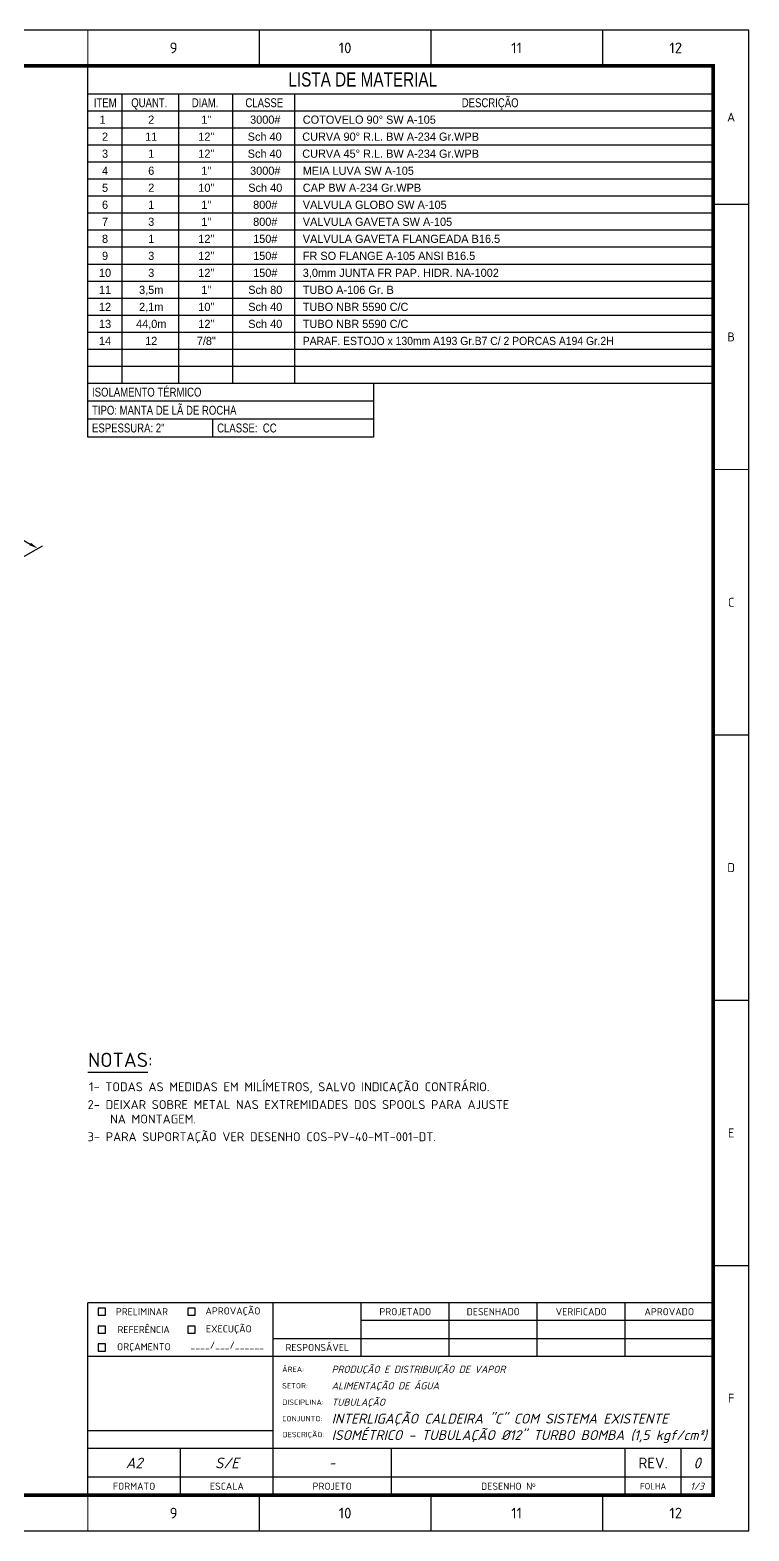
# Model space of a CAD drawing. Header units: millimetres. Extents: x 299193 to 299787, y 197323 to 197743.
# Drawn here: x 299585.4 to 299786.6, y 197323.3 to 197743.3 of the extents above; entities that cross this region are included whole.
import ezdxf
from ezdxf.enums import TextEntityAlignment as Align

# ---------------------------------------------------------------- set-up
doc = ezdxf.new("R2010")
doc.units = ezdxf.units.MM
doc.header["$LTSCALE"] = 25
doc.linetypes.add('TRACEJADA', pattern=[19.05, 12.7, -6.35])
for name, color, linetype in [('Atributo', 7, 'Continuous'), ('BORDER', 4, 'Continuous'), ('Formato', 7, 'Continuous'), ('TDIM02', 1, 'Continuous'), ('TEXT', 2, 'Continuous'), ('TITLE', 2, 'Continuous')]:
    doc.layers.add(name, color=color, linetype=linetype)
for name, color, linetype, lineweight in [('DOBRA', 7, 'TRACEJADA', 20), ('MARGEM', 7, 'Continuous', 100), ('Texto', 7, 'Continuous', 25), ('Texto-Carimbo', 7, 'Continuous', 25)]:
    doc.layers.add(name, color=color, linetype=linetype, lineweight=lineweight)
doc.styles.add('0CL0', font='ROMANS.SHX', dxfattribs={"width": 0.8})
doc.styles.add('30CL30', font='ROMANS.SHX', dxfattribs={"width": 0.8, "oblique": 30})
doc.styles.add('Arial', font='isocpeur.ttf')
doc.styles.add('Atributo', font='isocpeui.ttf')
doc.styles.add('CPBOM', font='cptext')
doc.styles.add('ISOCPEUR', font='isocpeur.ttf')
doc.styles.add('ROMANS', font='isocpeur.ttf', dxfattribs={"width": 0.8})
doc.dimstyles.new('iso', dxfattribs={"dimtxt": 2, "dimasz": 2, "dimexe": 1, "dimexo": 0.75, "dimtad": 1, "dimdec": 0, "dimtxsty": '0CL0', "dimcen": 2, "dimclrd": 1, "dimclre": 1, "dimclrt": 2, "dimadec": 0, "dimazin": 0, "dimtfac": 1, "dimtdec": 0, "dimtmove": 0, "dimatfit": 1, "dimfxl": 1, "dimarcsym": 0})

# ---------------------------------------------------------------- blocks, each defined once
blk = doc.blocks.new('A2')
at = {"layer": 'DOBRA', "ltscale": 0.15}
for p, q in [((409, 410), (409, 420)), ((594, 297), (584, 297)), ((409, 0), (409, 10))]:
    blk.add_line(p, q, dxfattribs=at)
at = {"layer": 'Formato'}
for p, q in [((457, 420), (457, 410)), ((505, 420), (505, 410)), ((553, 420), (553, 410)), ((584, 371.25), (594, 371.25)), ((584, 222.75), (594, 222.75)), ((584, 148.5), (594, 148.5)), ((584, 74.25), (594, 74.25)), ((457, 10), (457, 0)), ((505, 10), (505, 0)), ((553, 10), (553, 0))]:
    blk.add_line(p, q, dxfattribs=at)
blk.add_lwpolyline([(594, 420), (0, 420), (0, 0), (594, 0)], close=True, dxfattribs=at)
at = {"layer": 'MARGEM', "const_width": 1}
blk.add_lwpolyline([(584, 410), (25, 410), (25, 10), (584, 10)], close=True, dxfattribs=at)
at = {"layer": 'Formato', "style": 'ROMANS'}
for s, height, p in [('9', 3, (433, 415)), ('10', 3, (481, 415)), ('11', 3, (529, 415)), ('12', 3, (573.5, 415)), ('A', 2.5, (589, 395.625)), ('B', 2.5, (589, 334.125)), ('C', 2.5, (589, 259.875)), ('D', 2.5, (589, 185.625)), ('E', 2.5, (589, 111.375)), ('F', 2.5, (589, 37.125)), ('9', 3, (433, 5)), ('10', 3, (481, 5)), ('11', 3, (529, 5)), ('12', 3, (573.5, 5))]:
    blk.add_text(s, height=height, dxfattribs=at).set_placement(p, align=Align.MIDDLE)
blk = doc.blocks.new('Legenda Raízen')
at = {"layer": 'Atributo'}
for points in [[(-170.04, 52.36), (-172.04, 52.36), (-172.04, 50.36), (-170.04, 50.36)], [(-144.96, 52.36), (-146.96, 52.36), (-146.96, 50.36), (-144.96, 50.36)], [(-170.04, 47.35), (-172.04, 47.35), (-172.04, 45.35), (-170.04, 45.35)], [(-144.96, 47.35), (-146.96, 47.35), (-146.96, 45.35), (-144.96, 45.35)], [(-170.04, 42.34), (-172.04, 42.34), (-172.04, 40.34), (-170.04, 40.34)]]:
    blk.add_lwpolyline(points, close=True, dxfattribs=at)
at = {"layer": 'Formato'}
for p, q in [((-175, 0), (-175, 53.87)), ((0, 53.87), (-175, 53.87)), ((-123.09, 0), (-123.09, 53.87)), ((-98.47, 38.83), (-98.47, 53.87)), ((-73.85, 38.83), (-73.85, 53.87)), ((-49.23, 38.83), (-49.23, 53.87)), ((-24.62, 38.83), (-24.62, 53.87)), ((0, 0), (0, 53.87)), ((0, 48.85), (-98.47, 48.85)), ((-123.09, 43.84), (0, 43.84)), ((0, 38.83), (-175, 38.83)), ((-123.09, 17.99), (-175, 17.99)), ((0, 13.03), (-175, 13.03)), ((-149.04, 0), (-149.04, 13.03)), ((-149.04, 0), (-149.04, 13.03)), ((-90.11, 13.03), (-90.11, 0)), ((-24.62, 0), (-24.62, 13.03)), ((-9, 0), (-9, 13.03)), ((0, 5.01), (-175, 5.01)), ((-175, 0), (0, 0))]:
    blk.add_line(p, q, dxfattribs=at)
at = {"layer": 'Atributo', "style": 'Atributo'}
for tag, height, p in [('PROJETADO', 2, (-86.16, 46.35)), ('DESENHADO', 2, (-61.54, 46.35)), ('REVISADO', 2, (-36.93, 46.35)), ('APROVADO', 2, (-12.31, 46.35)), ('DIA', 2, (-143.79, 42.43)), ('MÊS', 2, (-137.36, 42.43)), ('ANO', 2, (-129.79, 42.43)), ('DATA', 2, (-86.16, 41.34)), ('DATA', 2, (-61.54, 41.34)), ('DATA', 2, (-36.93, 41.34)), ('DATA', 2, (-12.31, 41.34)), ('UNIDADE', 2, (-149.04, 15.51)), ('FORM', 3, (-162.02, 9.02)), ('ESCALA', 3, (-136.06, 9.02)), ('PROJETO', 2.5, (-106.6, 9.02)), ('CODIFICAÇÃO', 3, (-57.36, 9.02)), ('REV', 3, (-4.5, 9.02)), ('1/1', 2, (-4.5, 2.51))]:
    blk.add_attdef(tag, text='', height=height, dxfattribs=at).set_placement(p, align=Align.MIDDLE_CENTER)
for tag, height, p in [('ÁREA', 2, (-106.76, 35.23)), ('SETOR', 2, (-106.76, 30.63)), ('DISCIPLINA', 2, (-106.76, 26.03)), ('TÍTULO', 2.75, (-106.76, 21.43)), ('DESCRIÇÃO', 2.75, (-106.76, 16.83))]:
    blk.add_attdef(tag, text='', height=height, dxfattribs=at).set_placement(p, align=Align.MIDDLE_LEFT)
at = {"layer": 'Texto-Carimbo', "style": 'Arial'}
for s, width, heights, insert, char_height, attachment_point in [('PRELIMINAR', 25.0109, [0], (-159.84, 51.36), 2, 5), ('APROVAÇÃO', 25.0109, [0], (-134.38, 51.36), 2, 5), ('PROJETADO', 25.0109, [0], (-86.16, 51.36), 2, 5), ('DESENHADO', 25.0859, [0], (-61.54, 51.36), 2, 5), ('VERIFICADO', 24.9788, [0], (-36.93, 51.36), 2, 5), ('APROVADO', 24.9018, [0], (-12.31, 51.36), 2, 5), ('REFERÊNCIA', 25.0109, [0], (-159.36, 46.35), 2, 5), ('EXECUÇÃO', 25.0109, [0], (-135.52, 46.35), 2, 5), ('ORÇAMENTO', 25.0109, [0], (-159.3, 41.34), 2, 5), ('____/___/______', 25.0109, [0], (-135.98, 41.9), 2, 5), ('RESPONSÁVEL', 27.5913, [0], (-110.78, 41.34), 2, 5), ('ÁREA:', 6.1204, [0], (-120.59, 35.23), 1.5, 4), ('SETOR:', 7.6327, [0], (-120.59, 30.63), 1.5, 4), ('DISCIPLINA:', 12.059, [0], (-120.59, 26.03), 1.5, 4), ('CONJUNTO:', 12.0549, [0], (-120.59, 21.43), 1.5, 4), ('\\pi0.088332;DESCRIÇÃO:', 12.8724, [0], (-120.59, 16.83), 1.5, 4), ('REV.', 10, [3], (-16.81, 9.02), 3, 5), ('FORMATO', 10, [0], (-162.02, 2.51), 2, 5), ('ESCALA', 27.5913, [0], (-136.06, 2.51), 2, 5), ('PROJETO', 27.5913, [0], (-106.6, 2.51), 2, 5), ('DESENHO N{\\fCentury Gothic|b0|i0|c0|p34;\\H0.875x;º}', 65.4943, [0], (-57.36, 2.51), 2, 5), ('FOLHA', 10, [0], (-16.81, 2.51), 1.8, 5)]:
    blk.add_mtext_dynamic_manual_height_columns(s, width=width, gutter_width=15, heights=heights, dxfattribs=dict(at, insert=insert, char_height=char_height, attachment_point=attachment_point))
blk = doc.blocks.new('*D27')
at = {"layer": 'Defpoints', "color": 0, "transparency": 16777216}
for p in [(299481.3, 197659.57), (299587.62, 197598.19), (299582.26, 197595.1)]:
    blk.add_point(p, dxfattribs=at)
at = {"layer": 'TDIM02', "color": 1, "lineweight": -2, "transparency": 16777216}
for p, q in [((299480.36, 197659.03), (299480.05, 197658.85)), ((299483.47, 197658.32), (299585.45, 197599.44)), ((299583.2, 197595.64), (299588.87, 197598.91))]:
    blk.add_line(p, q, dxfattribs=at)
at = {"layer": 'TDIM02', "color": 1, "transparency": 16777216}
for points in [[(299483.68, 197658.68), (299483.26, 197657.96), (299481.3, 197659.57)], [(299585.66, 197599.8), (299585.24, 197599.08), (299587.62, 197598.19)]]:
    blk.add_solid(points, dxfattribs=at)
at = {"layer": 'TDIM02', "color": 2, "transparency": 16777216, "insert": (299535.2, 197630.48), "char_height": 2.5, "attachment_point": 5, "rotation": 330, "style": '30CL30'}
blk.add_mtext('3566', dxfattribs=at)

msp = doc.modelspace()

# ---------------------------------------------------------------- linework, layer by layer
at = {"layer": 'BORDER', "color": 7}
for p, q in [((299601.56, 197629.37), (299601.56, 197733.27)), ((299776.56, 197725.33), (299601.56, 197725.33)), ((299611.08, 197725.33), (299611.08, 197644.37)), ((299626.94, 197725.33), (299626.94, 197644.37)), ((299642.04, 197725.33), (299642.04, 197644.37)), ((299659.4, 197725.33), (299659.4, 197644.37)), ((299776.56, 197720.57), (299601.56, 197720.57)), ((299642.04, 197720.57), (299601.56, 197720.57)), ((299776.56, 197715.8), (299601.56, 197715.8)), ((299642.04, 197715.8), (299601.56, 197715.8)), ((299776.56, 197711.04), (299601.56, 197711.04)), ((299642.04, 197711.04), (299601.56, 197711.04)), ((299776.56, 197706.28), (299601.56, 197706.28)), ((299642.04, 197706.28), (299601.56, 197706.28)), ((299776.56, 197701.52), (299601.56, 197701.52)), ((299642.04, 197701.52), (299601.56, 197701.52)), ((299776.56, 197696.75), (299601.56, 197696.75)), ((299642.04, 197696.75), (299601.56, 197696.75)), ((299776.56, 197691.99), (299601.56, 197691.99)), ((299776.56, 197687.23), (299601.56, 197687.23)), ((299776.56, 197682.47), (299601.56, 197682.47)), ((299642.04, 197682.47), (299601.56, 197682.47)), ((299776.56, 197677.7), (299601.56, 197677.7)), ((299776.56, 197672.94), (299601.56, 197672.94)), ((299776.56, 197668.18), (299601.56, 197668.18)), ((299776.56, 197663.42), (299601.56, 197663.42)), ((299776.56, 197658.65), (299601.56, 197658.65)), ((299776.56, 197653.89), (299601.56, 197653.89)), ((299776.56, 197649.13), (299601.56, 197649.13)), ((299776.56, 197644.37), (299601.56, 197644.37)), ((299681.56, 197629.37), (299681.56, 197644.37)), ((299681.56, 197639.37), (299601.56, 197639.37)), ((299681.56, 197634.37), (299601.56, 197634.37)), ((299636.56, 197629.37), (299636.56, 197634.37)), ((299681.56, 197629.37), (299601.56, 197629.37))]:
    msp.add_line(p, q, dxfattribs=at)
at = {"layer": 'Texto', "color": 7}
msp.add_line((299601.56, 197451.69), (299618.33, 197451.69), dxfattribs=at)

# ---------------------------------------------------------------- block references
msp.add_blockref('A2', (299192.56, 197323.27))
at = {"layer": 'Formato'}
ref = msp.add_blockref('Legenda Raízen', (299776.56, 197333.27), dxfattribs=at)
ref.add_attrib('ESCALA', 'S/E', dxfattribs={"layer": 'Atributo', "height": 3, "style": 'Atributo'}).set_placement((299640.49, 197342.29), align=Align.MIDDLE_CENTER)
ref.add_attrib('FORM', 'A2', dxfattribs={"layer": 'Atributo', "height": 3, "style": 'Atributo'}).set_placement((299614.54, 197342.29), align=Align.MIDDLE_CENTER)
ref.add_attrib('ÁREA', 'PRODUÇÃO E DISTRIBUIÇÃO DE VAPOR', dxfattribs={"layer": 'Atributo', "height": 2, "style": 'Atributo'}).set_placement((299669.8, 197368.5), align=Align.MIDDLE_LEFT)
ref.add_attrib('SETOR', 'ALIMENTAÇÃO DE ÁGUA', dxfattribs={"layer": 'Atributo', "height": 2, "style": 'Atributo'}).set_placement((299669.8, 197363.9), align=Align.MIDDLE_LEFT)
ref.add_attrib('DISCIPLINA', 'TUBULAÇÃO', dxfattribs={"layer": 'Atributo', "height": 2, "style": 'Atributo'}).set_placement((299669.8, 197359.3), align=Align.MIDDLE_LEFT)
ref.add_attrib('TÍTULO', 'INTERLIGAÇÃO CALDEIRA "C" COM SISTEMA EXISTENTE', dxfattribs={"layer": 'Atributo', "height": 2.75, "style": 'Atributo'}).set_placement((299669.8, 197354.7), align=Align.MIDDLE_LEFT)
ref.add_attrib('DESCRIÇÃO', 'ISOMÉTRICO - TUBULAÇÃO %%C12" TURBO BOMBA (1,5 kgf/cm²)', dxfattribs={"layer": 'Atributo', "height": 2.75, "style": 'Atributo'}).set_placement((299669.8, 197350.1), align=Align.MIDDLE_LEFT)
ref.add_attrib('1/1', '1/3', dxfattribs={"layer": 'Atributo', "height": 2, "style": 'Atributo'}).set_placement((299772.06, 197335.77), align=Align.MIDDLE_CENTER)
ref.add_attrib('REV', '0', dxfattribs={"layer": 'Atributo', "height": 3, "style": 'Atributo'}).set_placement((299772.06, 197342.29), align=Align.MIDDLE_CENTER)
ref.add_attrib('PROJETO', '-', dxfattribs={"layer": 'Atributo', "height": 2.5, "style": 'Atributo'}).set_placement((299669.96, 197342.29), align=Align.MIDDLE_CENTER)

# ---------------------------------------------------------------- texts
at = {"layer": 'TEXT', "color": 7, "style": 'CPBOM'}
for s, height, p in [('1', 2.29, (299605.73, 197717.04)), ('2', 2.29, (299619.32, 197717.04)), ('1"', 2.286, (299634.73, 197717.04)), ('3000#', 2.286, (299651.23, 197717.04)), ('2', 2.29, (299606.4, 197712.28)), ('11', 2.286, (299619.32, 197712.28)), ('12"', 2.286, (299634.73, 197712.28)), ('Sch 40', 2.286, (299651.07, 197712.28)), ('3', 2.29, (299606.4, 197707.52)), ('1', 2.29, (299619.32, 197707.52)), ('12"', 2.286, (299634.73, 197707.52)), ('Sch 40', 2.286, (299651.07, 197707.52)), ('4', 2.29, (299606.4, 197702.75)), ('6', 2.29, (299619.32, 197702.75)), ('1"', 2.286, (299634.73, 197702.75)), ('3000#', 2.286, (299651.23, 197702.75)), ('5', 2.29, (299606.4, 197697.99)), ('2', 2.29, (299619.32, 197697.99)), ('10"', 2.286, (299634.73, 197697.99)), ('Sch 40', 2.286, (299651.23, 197697.99)), ('6', 2.29, (299606.4, 197693.23)), ('1', 2.29, (299619.32, 197693.23)), ('1"', 2.286, (299634.73, 197693.23)), ('800#', 2.286, (299651.23, 197693.23)), ('7', 2.29, (299606.4, 197688.47)), ('3', 2.29, (299619.32, 197688.47)), ('1"', 2.286, (299634.73, 197688.47)), ('800#', 2.286, (299651.23, 197688.47)), ('8', 2.29, (299606.4, 197683.7)), ('1', 2.29, (299619.32, 197683.7)), ('12"', 2.286, (299634.73, 197683.7)), ('150#', 2.286, (299651.23, 197683.7)), ('9', 2.29, (299606.4, 197678.94)), ('3', 2.29, (299619.32, 197678.94)), ('12"', 2.286, (299634.73, 197678.94)), ('150#', 2.286, (299651.23, 197678.94)), ('10', 2.286, (299606.4, 197674.18)), ('3', 2.29, (299619.32, 197674.18)), ('12"', 2.286, (299634.73, 197674.18)), ('150#', 2.286, (299651.23, 197674.18)), ('11', 2.286, (299606.4, 197669.42)), ('3,5m', 2.286, (299619.32, 197669.42)), ('1"', 2.286, (299634.73, 197669.42)), ('Sch 80', 2.286, (299651.23, 197669.42)), ('12', 2.286, (299606.4, 197664.65)), ('2,1m', 2.286, (299619.32, 197664.65)), ('10"', 2.286, (299634.73, 197664.65)), ('Sch 40', 2.286, (299651.23, 197664.65)), ('13', 2.286, (299606.4, 197659.89)), ('44,0m', 2.286, (299619.32, 197659.89)), ('12"', 2.286, (299634.73, 197659.89)), ('Sch 40', 2.286, (299651.23, 197659.89)), ('14', 2.286, (299606.4, 197655.13)), ('12', 2.286, (299619.32, 197655.13)), ('7/8"', 2.286, (299634.73, 197655.13))]:
    msp.add_text(s, height=height, dxfattribs=at).set_placement(p, align=Align.CENTER)
for s, p in [('COTOVELO 90%%D SW A-105', (299661.72, 197717.04)), ('CURVA 90%%D R.L. BW A-234 Gr.WPB', (299661.57, 197712.28)), ('CURVA 45%%D R.L. BW A-234 Gr.WPB', (299661.57, 197707.52)), ('MEIA LUVA SW A-105', (299661.72, 197702.75)), ('CAP BW A-234 Gr.WPB      ', (299661.72, 197697.99)), ('VALVULA GLOBO SW A-105', (299661.72, 197693.23)), ('VALVULA GAVETA SW A-105', (299661.72, 197688.47)), ('VALVULA GAVETA FLANGEADA B16.5', (299661.72, 197683.7)), ('FR SO FLANGE A-105 ANSI B16.5', (299661.72, 197678.94)), ('3,0mm JUNTA FR PAP. HIDR. NA-1002', (299661.72, 197674.18)), ('TUBO A-106 Gr. B   ', (299661.72, 197669.42)), ('TUBO NBR 5590 C/C   ', (299661.72, 197664.65)), ('TUBO NBR 5590 C/C   ', (299661.72, 197659.89))]:
    msp.add_text(s, height=2.286, dxfattribs=at).set_placement(p)
at = {"layer": 'TEXT', "color": 7, "style": 'CPBOM', "width": 0.95}
msp.add_text('PARAF. ESTOJO x 130mm A193 Gr.B7 C/ 2 PORCAS A194 Gr.2H', height=2.286, dxfattribs=at).set_placement((299661.72, 197655.13))
at = {"layer": 'Texto', "color": 7, "style": 'ISOCPEUR'}
for s, height, p in [('NOTAS:', 4, (299601.63, 197453.09)), ('1- TODAS AS MEDIDAS EM MILÍMETROS, SALVO INDICAÇÃO CONTRÁRIO. ', 2.5, (299601.92, 197446.31)), ('2- DEIXAR SOBRE METAL NAS EXTREMIDADES DOS SPOOLS PARA AJUSTE', 2.5, (299601.55, 197441.33)), ('NA MONTAGEM.', 2.5, (299607.82, 197437.28)), ('3- PARA SUPORTAÇÃO VER DESENHO COS-PV-40-MT-001-DT.', 2.5, (299601.55, 197432.33))]:
    msp.add_text(s, height=height, dxfattribs=at).set_placement(p)
at = {"layer": 'TITLE', "color": 7, "style": 'CPBOM', "width": 0.8}
for s, height, p in [('LISTA DE MATERIAL', 4, (299678.5, 197727.44)), ('ITEM', 2.5, (299606.45, 197721.67)), ('QUANT.', 2.5, (299618.78, 197721.67)), ('DIAM.', 2.5, (299634.39, 197721.67)), ('CLASSE', 2.5, (299650.95, 197721.67)), ('DESCRIÇÃO', 2.5, (299714.15, 197721.67))]:
    msp.add_text(s, height=height, dxfattribs=at).set_placement(p, align=Align.CENTER)
for s, p in [('ISOLAMENTO TÉRMICO', (299602.76, 197640.7)), ('TIPO: MANTA DE LÃ DE ROCHA', (299602.76, 197635.62)), ('ESPESSURA: 2"', (299602.76, 197630.66)), ('CLASSE:  CC', (299637.76, 197630.66))]:
    msp.add_text(s, height=2.5, dxfattribs=at).set_placement(p)

# ---------------------------------------------------------------- dimensions: what is measured, and where the dimension line sits
at = {"layer": 'TDIM02'}
dim = msp.add_linear_dim(base=(299587.62, 197598.19), p1=(299481.3, 197659.57), p2=(299582.26, 197595.1), angle=150, text='3566', dimstyle='iso', override={"dimscale": 1.25, "dimtxsty": '30CL30', "dimtmove": 1}, dxfattribs=at)
dim.commit()
dim.dimension.update_dxf_attribs({"geometry": '*D27', "text_midpoint": (299534.19, 197628.72), "dimtype": 160})

doc.saveas('drawing.dxf')
